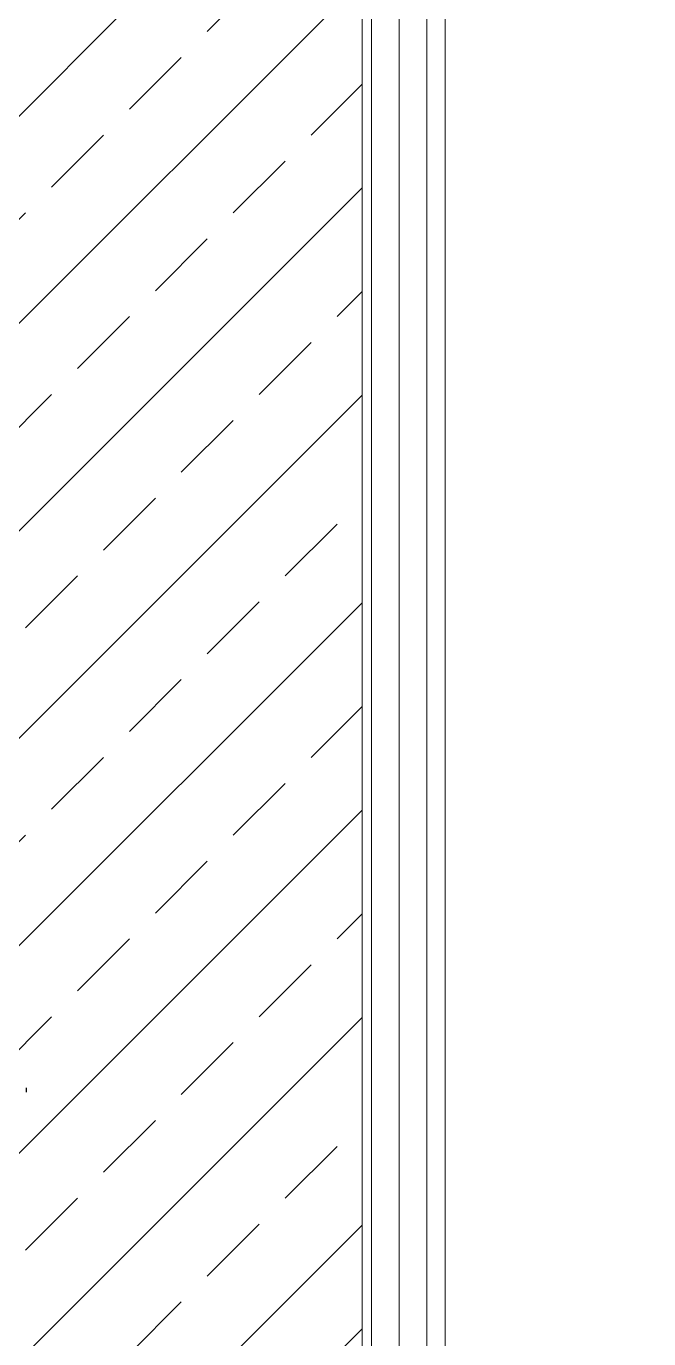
# Model space of a CAD drawing. Header units: centimetres. Extents: x 394264 to 551709, y 50011 to 59011.
# Drawn here: x 521338.8 to 521473.4, y 54750.7 to 55034.8 of the extents above; entities that cross this region are included whole.
import ezdxf

# ---------------------------------------------------------------- set-up
doc = ezdxf.new("R2010")
doc.units = ezdxf.units.CM
for name, color, linetype, lineweight in [('0-KRCN-MİMARİ-170326', 8, 'Continuous', 9), ('0-KRCN-TESİSAT', 7, 'Continuous', 30), ('AS_TA_BETONARME', 5, 'Continuous', 9), ('AS_TA_TARAMA', 8, 'Continuous', 9), ('AS_YLT_DRENAJ LEVHA', 8, 'Continuous', 9), ('AS_YLT_ISI', 8, 'Continuous', 9), ('AS_YLT_SU', 8, 'Continuous', 9)]:
    doc.layers.add(name, color=color, linetype=linetype, lineweight=lineweight)

# ---------------------------------------------------------------- blocks, each defined once
blk = doc.blocks.new('G$CE936221F')
at = {"layer": 'AS_TA_TARAMA', "transparency": 33554687}
h = blk.add_hatch(dxfattribs=at)
h.set_pattern_fill('ANSI33', color=256, scale=2.5, angle=180)
h.set_pattern_definition([(45, (-451004.754, -85811.2), (-11.22532015, 11.22532015), []), (45, (-450993.529, -85811.2), (-11.22532015, 11.22532015), [7.9375, -3.96875])])
h.paths.add_polyline_path([(914, -450), (884, -450), (884, -25), (334, -25), (334, -450), (304, -450), (304, -500), (914, -500)])
h.paths.add_polyline_path([(844, -75), (844, -340), (374, -340), (374, -75)], flags=16)
h.paths.add_polyline_path([(374, -370), (844, -370), (844, -450), (374, -450)], flags=16)
h.paths.add_polyline_path([(664, -75), (634, -75), (634, -340), (664, -340)], flags=0)
at = {"layer": 'AS_TA_BETONARME'}
blk.add_lwpolyline([(914, -500), (914, -450), (884, -450), (884, -25), (334, -25), (334, -450), (304, -450), (304, -500)], close=True, dxfattribs=at)
at = {"layer": 'AS_YLT_DRENAJ LEVHA'}
blk.add_lwpolyline([(893, -5), (893, -442.92)], dxfattribs=at)
at = {"layer": 'AS_YLT_ISI'}
blk.add_lwpolyline([(891, -6), (891, -442.76)], dxfattribs=at)
at = {"layer": 'AS_YLT_ISI', "ltscale": 0.35}
blk.add_lwpolyline([(888, -15), (888, -442.52)], dxfattribs=at)
at = {"layer": 'AS_YLT_SU'}
blk.add_lwpolyline([(915, -501), (915, -449), (885, -449), (885, -19), (333, -19), (333, -449), (303, -449), (303, -501)], dxfattribs=at)

msp = doc.modelspace()

# ---------------------------------------------------------------- linework, layer by layer
at = {"layer": '0-KRCN-TESİSAT', "color": 7, "linetype": 'Continuous'}
msp.add_line((521338.79, 54804.97), (521338.79, 54804.09), dxfattribs=at)

# ---------------------------------------------------------------- block references
at = {"layer": '0-KRCN-MİMARİ-170326', "xscale": 2, "yscale": 2, "zscale": 2}
msp.add_blockref('G$CE936221F', (519643.44, 55153.06), dxfattribs=at)

doc.saveas('drawing.dxf')
